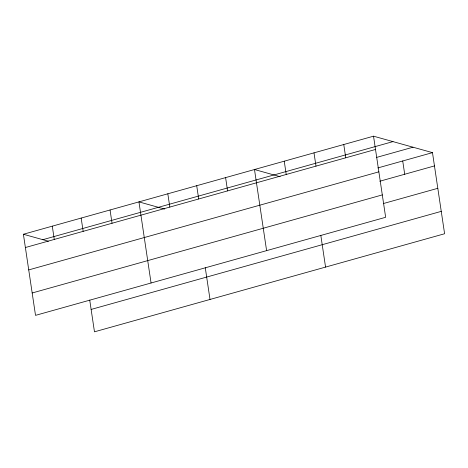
<?xml version="1.0" encoding="UTF-8"?>
<svg xmlns="http://www.w3.org/2000/svg" width="468" height="468" viewBox="0 0 468 468"><rect width="100%" height="100%" fill="white"/><g stroke="black" fill="none" stroke-linecap="round" stroke-linejoin="round"><path stroke-width="0.7" d="M373.528 136.182L385.65 217.292L35.521 315.362L23.4 234.252L373.528 136.182L432.479 152.638L444.6 233.748L94.472 331.818L89.727 300.07M42.851 239.68L392.98 141.611M25.383 247.531L375.511 149.462M376.342 157.482L413.022 147.209M377.799 167.953L432.479 152.638M28.729 269.913L378.858 171.844M379.788 181.233L434.462 165.918M32.175 292.98L382.303 194.904M383.824 203.422L437.808 188.306M91.125 309.436L441.254 211.366M280.156 176.693L254.487 169.521L266.608 250.637M164.613 209.056L138.943 201.889L151.065 283M23.4 234.252L48.385 241.225M402.72 160.974L404.703 174.254M343.769 144.518L345.753 157.798M314.005 152.855L315.988 166.134M320.814 235.34L325.558 267.093M284.246 161.191L286.229 174.47M225.599 177.618L227.583 190.897M196.712 185.708L198.695 198.988M205.271 267.702L210.015 299.456M167.825 193.799L169.814 207.078M110.056 209.98L112.039 223.259M81.169 218.07L83.158 231.35M52.287 226.161L54.27 239.44"/></g></svg>
